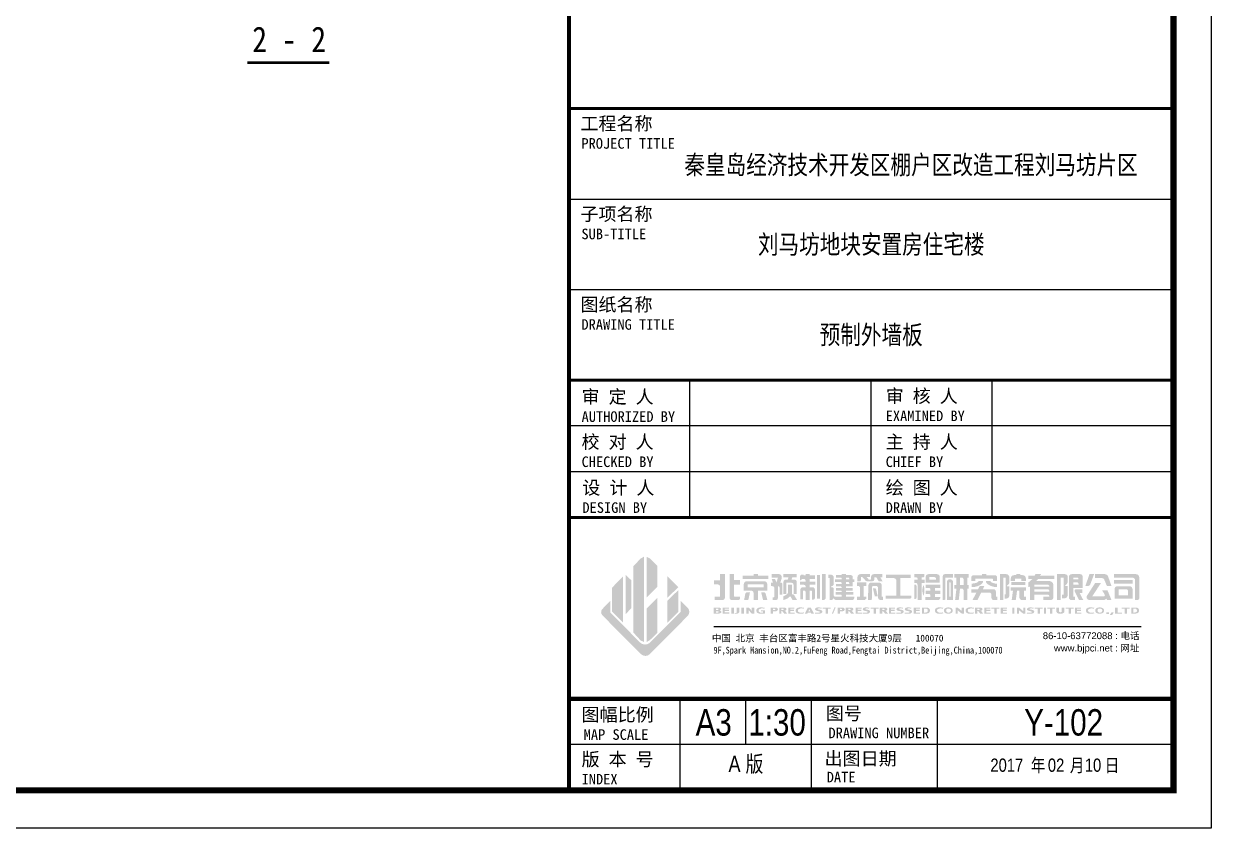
# Model space of a CAD drawing. Header units: millimetres. Extents: x 0 to 12600, y 0 to 8910.
# Drawn here: x 7884 to 12600, y 0 to 3195 of the extents above; entities that cross this region are included whole.
import ezdxf
from ezdxf.enums import TextEntityAlignment as Align

# ---------------------------------------------------------------- set-up
doc = ezdxf.new("R2010")
doc.units = ezdxf.units.MM
doc.linetypes.add('ACAD_ISO10W100', pattern=[18, 12, -3, 0, -3])
for name, color, linetype in [('DIM_SYMB', 3, 'Continuous'), ('YZ-下划线', 1, 'ACAD_ISO10W100'), ('图框2', 1, 'Continuous'), ('图框名称', 4, 'Continuous'), ('图框签字栏-图框文字', 255, 'Continuous'), ('图框线', 7, 'Continuous')]:
    doc.layers.add(name, color=color, linetype=linetype)
doc.styles.add('YZ-样式 1', font='simhei.ttf', dxfattribs={"width": 0.85})
doc.styles.add('图框签字栏$0$宋体', font='', dxfattribs={"width": 0.8})
doc.styles.add('图签-logo-2', font='arial.ttf')
doc.styles.add('图签-样式 1', font='arial.ttf', dxfattribs={"width": 0.8})
doc.styles.add('图签-黑体', font='simhei.ttf')
doc.styles.add('图签-黑体2', font='simhei.ttf', dxfattribs={"width": 0.8})
doc.styles.get('图框签字栏$0$宋体').set_extended_font_data('NSimSun')

msp = doc.modelspace()

# ---------------------------------------------------------------- hatches: boundary and pattern name
at = {"layer": '图框签字栏-图框文字'}
h = msp.add_hatch(color=20, dxfattribs=at)
h.paths.add_polyline_path([(10483.1, 945.3), (10440.1, 903.5), (10440.1, 816.6), (10483.1, 858.9)])
h.paths.add_polyline_path([(10440.1, 1001.1), (10440.1, 915.6), (10483.8, 957.4)])
h.paths.add_polyline_path([(10400.5, 1041.5), (10371.4, 1070.6), (10357.3, 1078.3), (10357.3, 915.4), (10400.5, 959)])
h.paths.add_polyline_path([(10400, 914.3), (10357.3, 872.2), (10357.3, 739.4), (10369.4, 746), (10400, 776)])
h.paths.add_polyline_path([(10347.1, 1078.3), (10333.6, 1070.6), (10304.7, 1040.6), (10304.7, 777.4), (10333.5, 746), (10347.1, 739.4)])
h.paths.add_polyline_path([(10297.4, 984.2), (10273.7, 1006.4), (10273.7, 849.9), (10297.4, 874)])
h.paths.add_polyline_path([(10264.4, 1000.6), (10220.5, 955.5), (10220.5, 860), (10264.4, 816.1)])
h = msp.add_hatch(color=256, dxfattribs=at)
h.paths.add_polyline_path([(10668.3, 1009), (10649.1, 1009), (10649.1, 985), (10625.5, 985), (10625.5, 968.2), (10640.1, 968.2, -0.414214), (10649.1, 959.2), (10649.1, 919.6), (10627.5, 919.6), (10627.5, 906.2), (10659.2, 906.2, 0.414214), (10668.3, 915.2)])
h.paths.add_polyline_path([(10728, 985.6), (10704, 985.6), (10704, 1009), (10687.1, 1009), (10687.1, 915.2, 0.414214), (10696.1, 906.2), (10722.1, 906.2, 0.414214), (10728, 912.1), (10728, 919.5), (10708.6, 919.5, -0.414214), (10704, 924), (10704, 967.7), (10728, 967.7)])
h.paths.add_polyline_path([(10824.4, 981), (10755.7, 981, 0.414214), (10743.3, 968.5), (10743.3, 943.8), (10772.1, 943.8, -0.414214), (10782.4, 933.5), (10782.4, 906.2), (10799.5, 906.2), (10799.5, 943.8), (10836.9, 943.8), (10836.9, 968.5, 0.414214)])
h.paths.add_polyline_path([(10821.8, 968.1), (10821.8, 957.1), (10759.5, 957.1), (10759.5, 968.1)], flags=16)
h.paths.add_polyline_path([(10841.2, 1003.5), (10799.4, 1003.5), (10799.4, 1009), (10782.3, 1009), (10782.3, 1003.5), (10738.5, 1003.5), (10738.5, 989.6), (10841.2, 989.6)])
h.paths.add_polyline_path([(10768.2, 937.3), (10757.3, 937.3, 0.374746), (10749.4, 930.5), (10744.6, 906.2), (10761.3, 906.2)], flags=17)
h.paths.add_polyline_path([(10830.6, 930.2, 0.368359), (10822.2, 937.3), (10812.4, 937.3), (10820.2, 906.2), (10837.2, 906.2)])
h.paths.add_polyline_path([(10879.1, 960.9), (10880.4, 960.9, -0.414214), (10885.6, 955.6), (10885.6, 928), (10896.5, 928), (10896.5, 969.9, 0.414214), (10890.9, 975.5), (10888.4, 975.5), (10893.7, 991.2), (10893.7, 999.1, 0.414214), (10883.9, 1009), (10853.9, 1009), (10853.9, 995.6), (10879.4, 995.6), (10873.2, 975.9), (10867.9, 989.4), (10854.5, 989.4), (10859.1, 975.5), (10852.1, 975.5), (10852.1, 961.3), (10857.2, 961.3, -0.414214), (10865, 953.5), (10865, 920.2, -0.414214), (10861.9, 917.1), (10857.6, 917.1), (10857.6, 906.2), (10870.8, 906.2, 0.414214), (10879.1, 914.4)])
h.paths.add_polyline_path([(10912.4, 974.7), (10933.3, 974.7, -0.414214), (10941, 967), (10941, 929.9), (10953.7, 929.9), (10953.7, 978.9, 0.414214), (10945.4, 987.1), (10933.2, 987.1), (10936, 996.4), (10953.7, 996.4), (10953.7, 1009), (10901.1, 1009), (10901.1, 996.4), (10921.1, 996.4), (10918, 987.1), (10909.4, 987.1, 0.414214), (10901.1, 978.9), (10901.1, 930.2), (10912.4, 930.2)])
h.paths.add_polyline_path([(10943.5, 925.8, 0.218643), (10937.9, 929), (10934.7, 929.3), (10934.7, 967), (10919.4, 967), (10919.4, 937.3, -0.182869), (10917.4, 932.2), (10914.9, 929.3), (10908.6, 924.9), (10901.1, 920.9), (10901.1, 906.2), (10908.1, 908.5, 0.024258), (10908.8, 908.8), (10916.5, 912.3, 0.07111), (10918.4, 913.4), (10928, 921.6), (10937.4, 906.2), (10955.2, 906.2)])
h.paths.add_polyline_path([(11025.9, 947.9, 0.414214), (11016.8, 956.9), (11005.6, 956.9), (11005.6, 966.6), (11027.4, 966.6), (11027.4, 979.1), (11005.6, 979.1), (11005.6, 989.7), (11025.9, 989.7), (11025.9, 1004.5), (11005.6, 1004.5), (11005.6, 1009), (10988.7, 1009), (10988.7, 1004.5), (10981.9, 1004.5), (10981.9, 1007), (10971.2, 1007), (10966.5, 1000.8), (10966.5, 983.5), (10975.9, 989.7), (10982.7, 989.7, -0.414214), (10988.7, 983.7), (10988.7, 979.1), (10966.5, 979.1), (10966.5, 966.6), (10982.7, 966.6, -0.414214), (10988.7, 960.6), (10988.7, 956.9), (10977.3, 956.9, 0.414214), (10968.2, 947.9), (10968.2, 908.5), (10978.9, 908.5), (10978.9, 943.9), (10983, 943.9, -0.414214), (10988.8, 938.1), (10988.8, 906.2), (11005.6, 906.2), (11005.6, 943.9), (11009.2, 943.9, -0.414214), (11014.9, 938.1), (11014.9, 908.3), (11020.2, 908.3, 0.414214), (11025.9, 914)])
h.paths.add_polyline_path([(11045.5, 1005.5), (11033.8, 1005.5), (11033.8, 911.3), (11045.5, 911.3)])
h.paths.add_polyline_path([(11068.7, 1009), (11053.7, 1009), (11053.7, 906.2), (11059.7, 906.2, 0.414214), (11068.7, 915.2)])
h.paths.add_polyline_path([(11100.8, 950.9, 0.414214), (11094.7, 957), (11091, 957), (11091, 961.6), (11092.4, 961.6, 0.414214), (11100.8, 970), (11100.8, 995.6, 0.414214), (11089.7, 1006.8), (11079.8, 1006.8), (11079.8, 993.7), (11082.5, 993.7, -0.414214), (11084.4, 991.8), (11084.4, 906.2), (11092.6, 906.2, 0.30389), (11099.4, 912.3), (11101.3, 912.3, 0.180331), (11108.6, 906.2), (11173.7, 906.2, 0.414214), (11182.2, 914.6), (11182.2, 919.4), (11148.9, 919.4), (11148.9, 927.7), (11178.4, 927.7), (11178.4, 938.1), (11149.6, 938.1), (11149.6, 944), (11176.5, 944), (11176.5, 953.6), (11149.6, 953.6), (11149.6, 960.4), (11176.5, 960.4), (11176.5, 977.7), (11182.5, 977.7), (11182.5, 988.1), (11176.4, 988.1), (11176.4, 997.8, 0.414214), (11169.1, 1005.1), (11149.5, 1005.1), (11149.5, 1009), (11132.1, 1009), (11132.1, 1005.1), (11109.7, 1005.1), (11109.7, 995.6), (11128.2, 995.6, -0.414214), (11132.1, 991.7), (11132.1, 988.1), (11106.1, 988.1), (11106.1, 977.7), (11128.2, 977.7, -0.414214), (11132.1, 973.8), (11132.1, 970.4), (11109.8, 970.4), (11109.8, 960.4), (11128.2, 960.4, -0.414214), (11132.1, 956.5), (11132.1, 953.6), (11109.8, 953.6), (11109.8, 944), (11128.2, 944, -0.414214), (11132.1, 940.1), (11132.1, 938.1), (11108, 938.1), (11108, 927.7), (11128.2, 927.7, -0.414214), (11132.1, 923.8), (11132.1, 919.4), (11107, 919.4, -0.414214), (11100.8, 925.5)])
h.paths.add_polyline_path([(11149.5, 970.4), (11149.5, 977.7), (11158.1, 977.7, -0.414214), (11162, 973.8), (11162, 970.4)], flags=16)
h.paths.add_polyline_path([(11149.5, 988.1), (11149.5, 995.6), (11158.1, 995.6, -0.414214), (11162, 991.7), (11162, 988.1)], flags=17)
h.paths.add_polyline_path([(11230.1, 976.2), (11193.6, 976.2), (11193.6, 962), (11200.3, 962), (11205.1, 957.3), (11205.1, 919.4), (11193.6, 919.4), (11193.6, 906.2), (11223.8, 906.2), (11230.1, 911.2), (11230.1, 919.4), (11220, 919.4), (11220, 962), (11230.1, 962)])
h.paths.add_polyline_path([(11244.1, 1009), (11206.2, 1009, 0.414214), (11195, 997.8), (11195, 979.9), (11202.6, 979.9, 0.414214), (11208.7, 986), (11208.7, 997.6), (11213.9, 997.6), (11227, 983.4, 0.209819), (11232.1, 981.1), (11255.1, 981.1, 0.414214), (11262, 988.1), (11262, 997), (11266.2, 997, -0.263362), (11271.2, 994.2), (11279, 981.1), (11294.4, 981.1), (11285.3, 997), (11293.8, 997), (11293.8, 1009), (11260, 1009, 0.414214), (11248.8, 997.8), (11248.8, 990.8, -0.414214), (11244.9, 986.9), (11242.2, 986.9, -0.226386), (11239.1, 988.4), (11231.6, 997.6), (11244.1, 997.6)])
h.paths.add_polyline_path([(11280.1, 975.6), (11249.6, 975.6, 0.405344), (11238.4, 964.7), (11236.6, 906.2), (11251.9, 906.2), (11252.9, 958.8, -0.408592), (11255.8, 961.7), (11270.2, 961.7, -0.414214), (11276.4, 955.5), (11276.4, 917.1, 0.414214), (11287.3, 906.2), (11296.1, 906.2), (11296.1, 919.6), (11291.3, 919.6), (11291.3, 964.4, 0.414214)])
h.paths.add_polyline_path([(11268.9, 948.7, 0.348077), (11263.3, 953.2), (11256.3, 953.2), (11263.6, 921.4), (11275.3, 921.4)], flags=17)
h.paths.add_polyline_path([(11409.4, 924.1), (11365.7, 924.1), (11365.7, 993.3), (11405.6, 993.3), (11405.6, 1006.7), (11308.6, 1006.7), (11308.6, 993.3), (11339, 993.3, -0.414214), (11349.5, 982.8), (11349.5, 924.1), (11307, 924.1), (11307, 911.8), (11403, 911.8, 0.414214), (11409.4, 918.3)])
h.paths.add_polyline_path([(11429.4, 962.4, 0.414214), (11424.7, 967.1), (11420.8, 967.1), (11420.8, 910.7), (11424.7, 910.7, 0.414214), (11429.4, 915.4)], flags=17)
h.paths.add_polyline_path([(11450.3, 974.2), (11461.2, 974.2), (11461.2, 987), (11450.3, 987), (11450.3, 995.7), (11453.5, 995.7, 0.414214), (11460.7, 1002.8), (11460.7, 1009), (11420.8, 1009), (11420.8, 995.7), (11430.1, 995.7, -0.414214), (11433.4, 992.4), (11433.4, 987), (11420.8, 987), (11420.8, 974.2), (11426.2, 974.2, -0.414214), (11433.4, 967.1), (11433.4, 906.2), (11450.3, 906.2)])
h.paths.add_polyline_path([(11457.4, 967.1, 0.215666), (11457.5, 922, 0.149725)], flags=17)
h.paths.add_polyline_path([(11523.8, 943.5), (11503.5, 943.5), (11503.5, 953.9), (11523.8, 953.9), (11523.8, 967.1), (11465.9, 967.1), (11465.9, 953.9), (11479.4, 953.9, -0.414214), (11484.9, 948.3), (11484.9, 943.5), (11465.4, 943.5), (11465.4, 930), (11479.4, 930, -0.414214), (11484.9, 924.5), (11484.9, 918.7), (11464.5, 918.7), (11464.5, 906.2), (11514.7, 906.2, 0.414214), (11523.8, 915.3), (11523.8, 918.7), (11503.5, 918.7), (11503.5, 930), (11523.8, 930)])
h.paths.add_polyline_path([(11521.8, 997.8, 0.414214), (11510.6, 1009), (11477.1, 1009, 0.414214), (11465.9, 997.8), (11465.9, 975), (11521.8, 975)])
h.paths.add_polyline_path([(11480.7, 987), (11480.7, 997.2), (11500.6, 997.2, -0.414214), (11507, 990.7), (11507, 987)], flags=16)
h.paths.add_polyline_path([(11544, 995.6), (11573.7, 995.6), (11573.7, 1009), (11541.9, 1009, 0.414214), (11533.9, 1000.9), (11533.9, 906.2), (11540.8, 906.2), (11544, 908.6)])
h.paths.add_polyline_path([(11562.3, 989, 0.419948), (11550.1, 977), (11550.1, 906.2), (11574.6, 906.2), (11574.6, 977, 0.419948)])
h.paths.add_polyline_path([(11562, 977), (11562.3, 977, -0.414214), (11564.5, 974.8), (11564.5, 919.6), (11559.9, 919.6), (11559.9, 974.8, -0.414214)], flags=16)
h.paths.add_polyline_path([(11631.5, 995.6), (11637.2, 995.6), (11637.2, 1009), (11579.8, 1009), (11579.8, 995.6), (11588.1, 995.6), (11588.1, 965.3), (11579.8, 965.3), (11579.8, 951.4), (11588.1, 951.4), (11582.6, 906.2), (11597.2, 906.2), (11602.1, 950.7), (11602.1, 951.4), (11609.4, 951.4, -0.414214), (11616.4, 944.4), (11616.4, 906.2), (11631.5, 906.2), (11631.5, 951.4), (11637.2, 951.4), (11637.2, 965.3), (11631.5, 965.3)])
h.paths.add_polyline_path([(11602, 995.6), (11609.4, 995.6, -0.414214), (11616.4, 988.5), (11616.4, 965.3), (11602, 965.3)], flags=17)
edge = h.paths.add_edge_path()
edge.add_spline(control_points=[(11648.3, 957.9), (11651.4, 957.8), (11658.5, 957.5), (11668.6, 960), (11678.1, 963.5), (11686.6, 968.6), (11693.4, 974.8), (11693.8, 980.3), (11693.8, 981.8)], knot_values=[0, 0, 0, 0, 481.108887, 1092.988066, 1593.250583, 2033.368507, 2648.705062, 2873.576664, 2873.576664, 2873.576664, 2873.576664], degree=3, periodic=0)
edge.add_line((11693.8, 981.8), (11676.5, 981.8))
edge.add_spline(control_points=[(11676.5, 981.8), (11675.5, 980.3), (11672.7, 976), (11664.6, 973.7), (11656.3, 971.9), (11650.8, 971.6), (11648.3, 971.5)], knot_values=[0, 0, 0, 0, 278.518218, 769.555643, 1220.777002, 1610.320864, 1610.320864, 1610.320864, 1610.320864], degree=3, periodic=0)
edge.add_line((11648.3, 971.5), (11648.3, 957.9))
h.paths.add_polyline_path([(11749.7, 995.5, 0.414214), (11740.3, 1004.9), (11706.7, 1004.9), (11706.7, 1009), (11689.8, 1009), (11689.8, 1004.9), (11656.4, 1004.9, 0.414214), (11647, 995.5), (11647, 981.4), (11663.6, 981.4), (11663.6, 991.2), (11729, 991.2, -0.414214), (11733.5, 986.7), (11733.5, 981.4), (11749.7, 981.4)])
edge = h.paths.add_edge_path()
edge.add_spline(control_points=[(11749.2, 970.6), (11746.7, 970.9), (11741.6, 971.5), (11733.8, 973.9), (11725.9, 976), (11723.1, 980.3), (11722.1, 981.8)], knot_values=[0, 0, 0, 0, 382.209605, 790.07642, 1281.113845, 1559.632063, 1559.632063, 1559.632063, 1559.632063], degree=3, periodic=0)
edge.add_line((11722.1, 981.8), (11705.4, 981.8))
edge.add_spline(control_points=[(11705.4, 981.8), (11705.4, 980.3), (11705.8, 974.8), (11712.6, 968.6), (11721.1, 963.5), (11730.6, 960), (11740.1, 957.6), (11746.7, 957.8), (11749.2, 957.9)], knot_values=[0, 0, 0, 0, 224.871601, 840.208156, 1280.326081, 1780.588597, 2392.467776, 2784.039055, 2784.039055, 2784.039055, 2784.039055], degree=3, periodic=0)
edge.add_line((11749.2, 957.9), (11749.2, 970.6))
h.paths.add_polyline_path([(11735.9, 949.1), (11692.8, 949.1), (11698.8, 961.4), (11680.4, 961.4), (11674, 949.1), (11647.8, 949.1), (11647.8, 935.9), (11667.2, 935.9), (11651.9, 906.2), (11671.8, 906.2), (11686.3, 935.9), (11718.6, 935.9, -0.414214), (11727.2, 927.3), (11727.2, 914.8, 0.414214), (11735.8, 906.2), (11750.6, 906.2), (11750.6, 919.4), (11744.5, 919.4), (11744.5, 940.5, 0.414214)])
h.paths.add_polyline_path([(11773.8, 995.3), (11783.1, 995.3), (11783.1, 928.7), (11779, 928.7), (11779, 911.8), (11785.4, 911.8, 0.414214), (11798.2, 924.6), (11798.2, 961), (11788.2, 961), (11788.2, 963), (11793, 966.5, 0.238297), (11798.2, 976.8), (11798.2, 996.2, 0.414214), (11785.4, 1009), (11760.8, 1009), (11760.8, 906.2), (11773.8, 906.2)])
h.paths.add_polyline_path([(11861.9, 977.2), (11806.5, 977.2), (11806.5, 965.3), (11861.9, 965.3)])
h.paths.add_polyline_path([(11850.9, 1005), (11842.4, 1005), (11842.4, 1009), (11825.6, 1009), (11825.6, 1005), (11816.8, 1005, 0.414214), (11804, 992.2), (11804, 982.1), (11820, 982.1), (11820, 991.2), (11846.2, 991.2), (11846.2, 982.1), (11863.7, 982.1), (11863.7, 992.2, 0.414214)])
h.paths.add_polyline_path([(11863.7, 957.3), (11803.7, 957.3), (11803.7, 943.5), (11812.5, 943.5), (11807.5, 906.2), (11823.7, 906.2), (11828.9, 943.5), (11837.9, 943.5), (11837.9, 917.3, 0.414214), (11849, 906.2), (11864, 906.2), (11864, 919.9), (11856.1, 919.9), (11856.1, 943.5), (11863.7, 943.5)])
h.paths.add_polyline_path([(11972.9, 965.8, 0.414214), (11957.4, 981.3), (11904.6, 981.3), (11912, 989.1), (11976.8, 989.1), (11976.8, 1003.5), (11920.4, 1003.5), (11924.3, 1009), (11902, 1009), (11898.5, 1003.5), (11874.2, 1003.5), (11874.2, 989.1), (11889, 989.1), (11874.1, 976), (11874.1, 957.4), (11880, 960), (11880, 906.2), (11897.6, 906.2), (11897.6, 927.8), (11950.2, 927.8, -0.414214), (11957.3, 920.7), (11957.3, 919.5), (11933.3, 919.5), (11933.3, 906.2), (11962.2, 906.2, 0.414214), (11972.9, 916.8)])
h.paths.add_polyline_path([(11897.5, 967.5), (11949.8, 967.5, -0.414214), (11956.9, 960.4), (11956.9, 959.3), (11897.5, 959.3)], flags=16)
h.paths.add_polyline_path([(11897.5, 948.9), (11949.9, 948.9, -0.414214), (11957, 941.8), (11957, 939.4), (11897.5, 939.4)], flags=16)
h.paths.add_polyline_path([(12002.6, 995.4), (12013.3, 995.4), (12013.3, 928.1), (12007.4, 928.1), (12007.4, 912.9), (12016.6, 912.9, 0.414214), (12029.9, 926.2), (12029.9, 962.2), (12018.5, 962.2), (12023.5, 966.5, 0.220129), (12029.9, 980.3), (12029.9, 998.4, 0.414214), (12019.3, 1009), (11987.3, 1009), (11987.3, 906.2), (12002.6, 906.2)])
h.paths.add_polyline_path([(12089.8, 998.4, 0.414214), (12079.2, 1009), (12045.4, 1009, 0.414214), (12034.8, 998.4), (12034.8, 916.3, 0.414214), (12044.9, 906.2), (12059.4, 906.2), (12059.4, 919.5), (12052.2, 919.5), (12052.2, 954.6), (12089.8, 954.6)])
h.paths.add_polyline_path([(12052.3, 967), (12052.3, 975.5), (12052.3, 976.4), (12067.3, 976.4, -0.414214), (12072.9, 970.7), (12072.9, 967)], flags=16)
h.paths.add_polyline_path([(12052.3, 988), (12052.3, 995.5), (12067, 995.5, -0.414214), (12072.7, 989.8), (12072.7, 988)], flags=16)
h.paths.add_polyline_path([(12087.6, 949), (12063.7, 949, 0.555401), (12058.1, 940), (12074.7, 906.2), (12091.8, 906.2), (12077.5, 933.8), (12087.6, 933.8)])
h.paths.add_polyline_path([(12134.8, 1009), (12116.3, 1009), (12100.2, 962.1), (12110.6, 962.1, 0.312783), (12119.6, 968.4)])
h.paths.add_polyline_path([(12190.4, 999.5, 0.316695), (12177, 1009), (12138.4, 1009), (12138.4, 993.3), (12166, 993.3, -0.300382), (12174.9, 987.5), (12186, 961.3), (12204.1, 961.3)])
h.paths.add_polyline_path([(12161.9, 973.8), (12138.8, 973.8), (12106.8, 923.8, 0.592504), (12116.5, 906.2), (12172.5, 906.2, 0.242583), (12182.9, 912), (12186.7, 906.2), (12203.9, 906.2), (12187.8, 944.9), (12166.3, 944.9), (12176.7, 928.2, -0.588953), (12172.3, 920.3), (12127.1, 920.3)])
h.paths.add_polyline_path([(12288.3, 985.1), (12213.8, 985.1), (12213.8, 970.6), (12288.3, 970.6)])
h.paths.add_polyline_path([(12301.4, 1009), (12214.2, 1009), (12214.2, 995), (12287.7, 995, -0.414214), (12297.6, 985), (12297.6, 906.2), (12306.5, 906.2, 0.414214), (12314.1, 913.8), (12314.1, 996.3, 0.414214)])
h.paths.add_polyline_path([(12287.5, 948.9, 0.414214), (12275.3, 961.2), (12228.1, 961.2, 0.414214), (12215.8, 948.9), (12215.8, 912), (12287.5, 912)], flags=17)
h.paths.add_polyline_path([(12232.8, 948.7), (12263, 948.7, -0.414214), (12269.4, 942.3), (12269.4, 924.5), (12232.8, 924.5)], flags=16)
msp.add_hatch(color=119, dxfattribs=at).paths.add_polyline_path([(10519.8, 842.2, 0.417146), (10519.5, 877), (10493.4, 902.4), (10493.4, 859.8), (10372.4, 738.6, -0.437399), (10330.5, 738.7), (10213.3, 856.9), (10213.3, 902.4), (10182.2, 871.1, 0.413328), (10182.2, 845), (10336.4, 690.5, 0.379589), (10369.5, 690.6)])
h = msp.add_hatch(color=256, dxfattribs=at)
h.paths.add_polyline_path([(11969.3, 872.2), (11979.8, 872.2), (11979.8, 876.5), (11948.5, 876.5), (11948.5, 872.2), (11960.1, 872.2), (11960.1, 852.3), (11969.3, 852.3)])
h.paths.add_polyline_path([(11995.2, 861.8), (11995.2, 876.5), (11984.8, 876.5), (11984.8, 862.1), (11984.8, 860.9), (11985.7, 858), (11986, 857.7), (11988, 855.3), (11988.5, 854.8), (11991.5, 853.2), (11992.4, 852.8), (11996.3, 852.2), (11997.8, 852.1), (12001.7, 851.9), (12005.3, 852.1), (12008.8, 852.8), (12009.9, 853.1), (12013.1, 854.7), (12014.1, 855.5), (12016, 858), (12016.4, 859.3), (12016.8, 862.1), (12016.8, 876.5), (12006.5, 876.5), (12006.5, 861.8), (12006.5, 861.1), (12005.1, 858.6), (12004.5, 858.3), (12000.8, 857.6), (12000, 857.6), (11996.6, 858.7), (11996.2, 859)])
h.paths.add_polyline_path([(12043, 872.2), (12053.5, 872.2), (12053.5, 876.5), (12022.2, 876.5), (12022.2, 872.2), (12033.8, 872.2), (12033.8, 852.3), (12043, 852.3)])
h.paths.add_polyline_path([(12082.2, 867.5), (12067.3, 867.5), (12067.3, 871.4), (12083.3, 871.4), (12083.3, 876.5), (12059.2, 876.5), (12059.2, 852.3), (12083.9, 852.3), (12083.9, 856.7), (12067.3, 856.7), (12067.3, 862.5), (12082.2, 862.5)])
edge = h.paths.add_edge_path()
edge.add_line((12110.8, 864.7), (12111.4, 867.8))
edge.add_line((12111.4, 867.8), (12115, 871.3))
edge.add_arc((12124.8, 845.7), 27.3, 71.7236, 111.0461, ccw=False)
edge.add_line((12133.4, 871.7), (12136, 875.6))
edge.add_arc((12105.9, 643), 234.6, 82.6306, 85.4074)
edge.add_line((12124.7, 876.8), (12120.1, 876.9))
edge.add_line((12120.1, 876.9), (12118.2, 876.9))
edge.add_line((12118.2, 876.9), (12114.2, 876.5))
edge.add_line((12114.2, 876.5), (12111, 875.8))
edge.add_line((12111, 875.8), (12109.7, 875.2))
edge.add_line((12109.7, 875.2), (12106.6, 873.6))
edge.add_line((12106.6, 873.6), (12104.4, 871.3))
edge.add_line((12104.4, 871.3), (12103.5, 870.1))
edge.add_line((12103.5, 870.1), (12102.4, 867.3))
edge.add_line((12102.4, 867.3), (12102.1, 864.4))
edge.add_line((12102.1, 864.4), (12102.1, 863.1))
edge.add_line((12102.1, 863.1), (12102.8, 860.3))
edge.add_line((12102.8, 860.3), (12104.1, 857.7))
edge.add_line((12104.1, 857.7), (12104.6, 857.3))
edge.add_line((12104.6, 857.3), (12106.9, 855.1))
edge.add_line((12106.9, 855.1), (12110, 853.4))
edge.add_line((12110, 853.4), (12111.7, 852.8))
edge.add_line((12111.7, 852.8), (12115.3, 852.2))
edge.add_line((12115.3, 852.2), (12119.7, 851.9))
edge.add_line((12119.7, 851.9), (12120.1, 851.9))
edge.add_line((12120.1, 851.9), (12124.7, 852.1))
edge.add_arc((12105.9, 1085.9), 234.6, 274.5926, 277.3694)
edge.add_line((12136, 853.2), (12133.4, 857.1))
edge.add_arc((12124.8, 883.1), 27.3, 251.5971, 288.2764, ccw=False)
edge.add_line((12116.2, 857.2), (12113.3, 858.9))
edge.add_line((12113.3, 858.9), (12111.3, 861.4))
edge.add_line((12111.3, 861.4), (12110.8, 864.7))
h.paths.add_polyline_path([(12173.3, 869.2), (12171.8, 871.7), (12169.6, 873.7), (12167.9, 874.8), (12164.8, 875.9), (12161, 876.6), (12156.7, 876.9), (12154.1, 876.8), (12150.3, 876.2), (12146.8, 875.2), (12144, 873.6), (12142.6, 872.4), (12140.8, 870.1), (12139.8, 867.5), (12139.5, 864.4), (12139.6, 862.5), (12140.4, 859.8), (12141.8, 857.3), (12142.1, 857), (12144.6, 854.8), (12147.8, 853.2), (12149.2, 852.8), (12152.9, 852.2), (12157.1, 851.9), (12159.1, 852.1), (12163.1, 852.5), (12166.4, 853.5), (12166.9, 853.7), (12169.9, 855.4), (12172.2, 857.7), (12173, 858.9), (12173.8, 861.5), (12174.1, 864.6), (12174, 866.5)])
h.paths.add_polyline_path([(12148.9, 868.1), (12151.3, 870.7), (12152.8, 871.7), (12157.6, 872.6), (12160, 872.4), (12164.1, 870.7), (12166.2, 868.4), (12167.3, 864.5), (12166.4, 860.4), (12164.1, 858), (12162.5, 856.9), (12157.8, 856.2), (12154.9, 856.4), (12151.3, 858.1), (12148.9, 860.6), (12148, 864.4)], flags=16)
h.paths.add_polyline_path([(12193.4, 858), (12183.4, 858), (12183.4, 851.3), (12193.4, 851.3)])
h.paths.add_polyline_path([(12212.7, 857.3), (12204.2, 857.3), (12197, 846.5), (12206.3, 846.5)])
h.paths.add_polyline_path([(12227.8, 876.5), (12218.4, 876.5), (12218.4, 852.3), (12244.9, 852.3), (12244.9, 856.1), (12227.8, 856.1)])
h.paths.add_polyline_path([(12265.4, 872.2), (12275.9, 872.2), (12275.9, 876.5), (12244.6, 876.5), (12244.6, 872.2), (12256.2, 872.2), (12256.2, 852.3), (12265.4, 852.3)])
h.paths.add_polyline_path([(12312.4, 869.2), (12311.7, 870.7), (12309.8, 873), (12308.5, 874), (12305.2, 875.6), (12302.1, 876.2), (12297.7, 876.5), (12282.5, 876.5), (12282.5, 852.3), (12297.7, 852.3), (12299.9, 852.5), (12304, 853.1), (12305.3, 853.4), (12308.7, 855), (12310, 856), (12312, 858.5), (12312.1, 858.7), (12313, 861.2), (12313.2, 864.6), (12313.2, 866.5)])
h.paths.add_polyline_path([(12289.9, 872.3), (12293.8, 872.3), (12298.5, 872.1), (12302, 870.7), (12304.2, 868.3), (12304.8, 864.4), (12304.8, 862.3), (12303.3, 859.4), (12300.5, 856.9), (12293.6, 856.6), (12289.9, 856.6)], flags=16)
edge = h.paths.add_edge_path()
edge.add_arc((10647.7, 858.9), 6.47, 337.0967, 400.2084)
edge.add_line((10652.6, 863.1), (10651.2, 864.1))
edge.add_line((10651.2, 864.1), (10647.4, 865.1))
edge.add_line((10647.4, 865.1), (10647.8, 865.3))
edge.add_line((10647.8, 865.3), (10651, 866.8))
edge.add_line((10651, 866.8), (10651.9, 867.8))
edge.add_line((10651.9, 867.8), (10652.8, 870.5))
edge.add_line((10652.8, 870.5), (10652.3, 872.6))
edge.add_line((10652.3, 872.6), (10650.3, 874.8))
edge.add_line((10650.3, 874.8), (10650, 874.9))
edge.add_line((10650, 874.9), (10647, 876.1))
edge.add_line((10647, 876.1), (10642.7, 876.5))
edge.add_line((10642.7, 876.5), (10623.4, 876.5))
edge.add_line((10623.4, 876.5), (10623.4, 852.3))
edge.add_line((10623.4, 852.3), (10641.3, 852.3))
edge.add_line((10641.3, 852.3), (10641.7, 852.3))
edge.add_line((10641.7, 852.3), (10646.1, 852.6))
edge.add_line((10646.1, 852.6), (10649.9, 853.5))
edge.add_line((10649.9, 853.5), (10650.6, 853.8))
edge.add_line((10650.6, 853.8), (10653.2, 855.8))
edge.add_line((10653.2, 855.8), (10653.7, 856.4))
h.paths.add_polyline_path([(10633.2, 856), (10633.2, 861.7), (10638.7, 861.7), (10642.3, 861.1), (10643.5, 858.9), (10642.3, 856.7), (10638.7, 856)], flags=16)
h.paths.add_polyline_path([(10633.2, 866.8), (10633.2, 872.2), (10638.7, 872.2), (10642.3, 871.6), (10643.5, 869.4), (10642.3, 867.5), (10638.7, 866.8)], flags=16)
h.paths.add_polyline_path([(10668.1, 862.5), (10684.2, 862.5), (10684.2, 867.5), (10668.1, 867.5), (10668.1, 871.4), (10685.4, 871.4), (10685.4, 876.5), (10660, 876.5), (10660, 852.3), (10686, 852.3), (10686, 856.8), (10668.1, 856.8)])
h.paths.add_polyline_path([(10704.3, 876.5), (10694, 876.5), (10694, 852.3), (10704.3, 852.3)])
edge = h.paths.add_edge_path()
edge.add_line((10726, 876.5), (10715.7, 876.5))
edge.add_line((10715.7, 876.5), (10715.7, 859.1))
edge.add_line((10715.7, 859.1), (10715.7, 858.5))
edge.add_line((10715.7, 858.5), (10714.8, 855.9))
edge.add_line((10714.8, 855.9), (10712.3, 855))
edge.add_arc((10710.5, 866.1), 11.2, 251.114, 279.4778, ccw=False)
edge.add_line((10706.9, 855.5), (10706.9, 852.6))
edge.add_line((10706.9, 852.6), (10708.7, 852.2))
edge.add_line((10708.7, 852.2), (10713, 851.9))
edge.add_line((10713, 851.9), (10713.6, 851.9))
edge.add_line((10713.6, 851.9), (10717.6, 852.3))
edge.add_line((10717.6, 852.3), (10720.9, 853.4))
edge.add_line((10720.9, 853.4), (10723.1, 854.8))
edge.add_line((10723.1, 854.8), (10725, 857.1))
edge.add_line((10725, 857.1), (10725.1, 857.6))
edge.add_line((10725.1, 857.6), (10725.9, 860.1))
edge.add_line((10725.9, 860.1), (10726, 863.4))
edge.add_line((10726, 863.4), (10726, 876.5))
h.paths.add_polyline_path([(10744.5, 876.5), (10734.2, 876.5), (10734.2, 852.3), (10744.5, 852.3)])
h.paths.add_polyline_path([(10762.9, 865.6), (10775.4, 852.3), (10785.2, 852.3), (10785.2, 876.5), (10775.4, 876.5), (10775.4, 863.1), (10762.8, 876.5), (10753.2, 876.5), (10753.2, 852.3), (10762.9, 852.3)])
edge = h.paths.add_edge_path()
edge.add_line((10802.7, 867.8), (10806.3, 871.3))
edge.add_arc((10816.1, 845.7), 27.3, 71.7236, 111.0461, ccw=False)
edge.add_line((10824.7, 871.7), (10827.2, 875.6))
edge.add_arc((10797.1, 643), 234.6, 82.6306, 85.4074)
edge.add_line((10815.9, 876.8), (10811.4, 876.9))
edge.add_line((10811.4, 876.9), (10809.5, 876.9))
edge.add_line((10809.5, 876.9), (10805.4, 876.5))
edge.add_line((10805.4, 876.5), (10802.2, 875.8))
edge.add_line((10802.2, 875.8), (10800.9, 875.2))
edge.add_line((10800.9, 875.2), (10797.9, 873.6))
edge.add_line((10797.9, 873.6), (10795.7, 871.3))
edge.add_line((10795.7, 871.3), (10794.8, 870.1))
edge.add_line((10794.8, 870.1), (10793.6, 867.3))
edge.add_line((10793.6, 867.3), (10793.3, 864.4))
edge.add_line((10793.3, 864.4), (10793.3, 863.1))
edge.add_line((10793.3, 863.1), (10794.1, 860.3))
edge.add_line((10794.1, 860.3), (10795.4, 857.7))
edge.add_line((10795.4, 857.7), (10795.8, 857.3))
edge.add_line((10795.8, 857.3), (10798.2, 855.1))
edge.add_line((10798.2, 855.1), (10801.2, 853.4))
edge.add_line((10801.2, 853.4), (10803, 852.8))
edge.add_line((10803, 852.8), (10806.6, 852.2))
edge.add_line((10806.6, 852.2), (10811, 851.9))
edge.add_line((10811, 851.9), (10811.7, 851.9))
edge.add_arc((10815.6, 902.1), 50.4, 265.5001, 279.1215)
edge.add_line((10823.6, 852.4), (10827.1, 852.8))
edge.add_line((10827.1, 852.8), (10827.1, 865))
edge.add_line((10827.1, 865), (10811.4, 865))
edge.add_line((10811.4, 865), (10811.4, 861.1))
edge.add_line((10811.4, 861.1), (10819.2, 861.1))
edge.add_line((10819.2, 861.1), (10819.2, 856.4))
edge.add_line((10819.2, 856.4), (10814.7, 856))
edge.add_line((10814.7, 856), (10811.4, 856.2))
edge.add_line((10811.4, 856.2), (10808.8, 856.4))
edge.add_line((10808.8, 856.4), (10804.5, 858.9))
edge.add_line((10804.5, 858.9), (10802.6, 861.4))
edge.add_line((10802.6, 861.4), (10802.1, 864.7))
edge.add_line((10802.1, 864.7), (10802.7, 867.8))
h.paths.add_polyline_path([(10876.7, 863.8), (10878.4, 866.2), (10879, 869.1), (10879, 869.7), (10878.3, 872.4), (10876.3, 874.6), (10875.4, 875), (10872.2, 876.2), (10867.8, 876.5), (10850.6, 876.5), (10850.6, 852.3), (10859.8, 852.3), (10859.8, 861.4), (10866.6, 861.4), (10869.4, 861.4), (10873.2, 862.1), (10876, 863.4)])
h.paths.add_polyline_path([(10859.8, 866.2), (10859.8, 871.6), (10864, 871.6), (10864.5, 871.6), (10868, 870.8), (10869, 868.9), (10867.8, 866.9), (10867.4, 866.8), (10863.6, 866.2)], flags=16)
h.paths.add_polyline_path([(10893.1, 862.1), (10894, 862.1), (10896.4, 861.7), (10898.3, 859.8), (10903.9, 852.3), (10915.5, 852.3), (10910.6, 859.3), (10909.1, 860.8), (10907.5, 862.1), (10904.7, 863), (10908.4, 864), (10909.1, 864.3), (10911.7, 866.3), (10912.2, 867), (10912.9, 869.8), (10912.7, 871.3), (10911.3, 873.7), (10910.4, 874.5), (10907.2, 875.9), (10904.3, 876.4), (10899.9, 876.5), (10885.3, 876.5), (10885.3, 852.3), (10893.1, 852.3)])
h.paths.add_polyline_path([(10893.1, 866.8), (10893.1, 871.7), (10897.6, 871.7), (10897.8, 871.7), (10901.4, 871), (10902.4, 869.2), (10901.8, 867.8), (10900.1, 867), (10897.5, 866.8)], flags=16)
h.paths.add_polyline_path([(10928.5, 862.5), (10943.3, 862.5), (10943.3, 867.5), (10928.5, 867.5), (10928.5, 871.4), (10944.5, 871.4), (10944.5, 876.5), (10920.4, 876.5), (10920.4, 852.3), (10945.1, 852.3), (10945.1, 856.7), (10928.5, 856.7)])
edge = h.paths.add_edge_path()
edge.add_line((10958.7, 861.4), (10958.3, 864.7))
edge.add_line((10958.3, 864.7), (10958.8, 867.8))
edge.add_line((10958.8, 867.8), (10962.4, 871.3))
edge.add_arc((10972.2, 845.7), 27.3, 71.7236, 111.0461, ccw=False)
edge.add_line((10980.8, 871.7), (10983.4, 875.6))
edge.add_arc((10953.3, 643), 234.6, 82.6306, 85.4074)
edge.add_line((10972.1, 876.8), (10967.5, 876.9))
edge.add_line((10967.5, 876.9), (10965.7, 876.9))
edge.add_line((10965.7, 876.9), (10961.6, 876.5))
edge.add_line((10961.6, 876.5), (10958.4, 875.8))
edge.add_line((10958.4, 875.8), (10957.1, 875.2))
edge.add_line((10957.1, 875.2), (10954, 873.6))
edge.add_line((10954, 873.6), (10951.8, 871.3))
edge.add_line((10951.8, 871.3), (10951, 870.1))
edge.add_line((10951, 870.1), (10949.8, 867.3))
edge.add_line((10949.8, 867.3), (10949.5, 864.4))
edge.add_line((10949.5, 864.4), (10949.5, 863.1))
edge.add_line((10949.5, 863.1), (10950.2, 860.3))
edge.add_line((10950.2, 860.3), (10951.5, 857.7))
edge.add_line((10951.5, 857.7), (10952, 857.3))
edge.add_line((10952, 857.3), (10954.3, 855.1))
edge.add_line((10954.3, 855.1), (10957.4, 853.4))
edge.add_line((10957.4, 853.4), (10959.1, 852.8))
edge.add_line((10959.1, 852.8), (10962.7, 852.2))
edge.add_line((10962.7, 852.2), (10967.1, 851.9))
edge.add_line((10967.1, 851.9), (10967.5, 851.9))
edge.add_line((10967.5, 851.9), (10972.1, 852.1))
edge.add_arc((10953.3, 1085.9), 234.6, 274.5926, 277.3694)
edge.add_line((10983.4, 853.2), (10980.8, 857.1))
edge.add_arc((10972.2, 883.1), 27.3, 251.5971, 288.2764, ccw=False)
edge.add_line((10963.6, 857.2), (10960.7, 858.9))
edge.add_line((10960.7, 858.9), (10958.7, 861.4))
h.paths.add_polyline_path([(11009.6, 876.5), (10998.2, 876.5), (10985.7, 852.3), (10996.2, 852.3), (10997.9, 856.3), (11009.6, 856.3), (11011.3, 852.3), (11022.1, 852.3)])
h.paths.add_polyline_path([(11000.1, 861.5), (11003.7, 870.2), (11007.4, 861.5)], flags=16)
h.paths.add_polyline_path([(11054.2, 863.8), (11053.2, 864.7), (11049.8, 866.5), (11048.4, 866.9), (11044.9, 867.8), (11040.2, 868.6), (11036.7, 869.5), (11036, 870.5), (11036.9, 871.8), (11039.6, 872.7), (11040.4, 873), (11045.4, 873), (11051.5, 872.1), (11053.1, 875.4), (11048.7, 876), (11045, 876.6), (11040.7, 876.9), (11039.9, 876.9), (11035.7, 876.6), (11032.4, 875.9), (11030.6, 875.3), (11027.9, 873.4), (11027.3, 872.6), (11026.4, 869.8), (11027.1, 867.3), (11029.3, 865.1), (11031.1, 864.3), (11034.5, 863.1), (11039.1, 862.2), (11041.2, 861.8), (11044.3, 860.8), (11045.5, 859.2), (11044.5, 856.4), (11041, 855.7), (11039.5, 855.7), (11033.9, 856.2), (11026.9, 856.6), (11025.7, 852.7), (11031.8, 852), (11036, 851.8), (11040.7, 851.9), (11041.1, 851.9), (11045.3, 852.2), (11048.8, 852.9), (11051.1, 853.9), (11053.8, 856), (11054.8, 857.4), (11055.5, 860.2), (11055.4, 861.2)])
h.paths.add_polyline_path([(11077.5, 872.2), (11088, 872.2), (11088, 876.5), (11056.7, 876.5), (11056.7, 872.2), (11068.3, 872.2), (11068.3, 852.3), (11077.5, 852.3)])
h.paths.add_polyline_path([(11108.3, 876.9), (11103.7, 876.9), (11093.2, 851.9), (11098, 851.9)])
h.paths.add_polyline_path([(11141.1, 863.4), (11141.7, 863.8), (11143.6, 866.2), (11144.2, 869.1), (11144.2, 869.7), (11143.3, 872.4), (11141.3, 874.6), (11140.4, 875), (11137.2, 876.2), (11133, 876.5), (11115.8, 876.5), (11115.8, 852.3), (11126.1, 852.3), (11126.1, 861.4), (11131.8, 861.4), (11134.4, 861.4), (11138.2, 862.1)])
h.paths.add_polyline_path([(11126.1, 866.2), (11126.1, 871.6), (11129, 871.6), (11129.5, 871.6), (11133, 870.8), (11134, 868.9), (11132.8, 866.8), (11128.6, 866.2)], flags=16)
h.paths.add_polyline_path([(11177.1, 866.3), (11177.5, 867), (11178.2, 869.8), (11178.1, 871.3), (11176.8, 873.7), (11175.9, 874.5), (11172.6, 875.9), (11169.8, 876.4), (11165.3, 876.5), (11148.1, 876.5), (11148.1, 852.3), (11158.4, 852.3), (11158.4, 862.1), (11159.3, 862.1), (11161.9, 861.7), (11163.8, 859.8), (11169.4, 852.3), (11181, 852.3), (11176.1, 859.3), (11174.5, 860.8), (11172.9, 862.1), (11170.2, 863), (11173.9, 864), (11174.5, 864.3)])
h.paths.add_polyline_path([(11158.4, 866.8), (11158.4, 871.7), (11163, 871.7), (11163.3, 871.7), (11166.9, 871), (11167.9, 869.2), (11167.2, 867.8), (11165.6, 867), (11162.8, 866.8)], flags=16)
h.paths.add_polyline_path([(11210.8, 867.5), (11196, 867.5), (11196, 871.4), (11212, 871.4), (11212, 876.5), (11187.9, 876.5), (11187.9, 852.3), (11212.6, 852.3), (11212.6, 856.7), (11196, 856.7), (11196, 862.5), (11210.8, 862.5)])
h.paths.add_polyline_path([(11245, 861.2), (11243.8, 863.8), (11242.8, 864.7), (11239.5, 866.5), (11238, 866.9), (11234.5, 867.8), (11229.9, 868.6), (11226.4, 869.5), (11225.6, 870.5), (11226.5, 871.8), (11229.3, 872.7), (11230, 873), (11235, 873), (11241.1, 872.1), (11242.7, 875.4), (11238.3, 876), (11234.7, 876.6), (11230.3, 876.9), (11229.6, 876.9), (11225.3, 876.6), (11222, 875.9), (11220.2, 875.3), (11217.5, 873.4), (11216.9, 872.6), (11216, 869.8), (11216.8, 867.3), (11218.9, 865.1), (11220.7, 864.3), (11224.2, 863.1), (11228.7, 862.2), (11230.9, 861.8), (11233.9, 860.8), (11235.1, 859.2), (11234.1, 856.4), (11230.6, 855.7), (11229.1, 855.7), (11223.6, 856.2), (11216.6, 856.6), (11215.3, 852.7), (11221.5, 852), (11225.6, 851.8), (11230.3, 851.9), (11230.7, 851.9), (11234.9, 852.2), (11238.4, 852.9), (11240.8, 853.9), (11243.4, 856), (11244.4, 857.4), (11245.1, 860.2)])
h.paths.add_polyline_path([(11268.8, 872.2), (11279.3, 872.2), (11279.3, 876.5), (11248, 876.5), (11248, 872.2), (11259.6, 872.2), (11259.6, 852.3), (11268.8, 852.3)])
h.paths.add_polyline_path([(11308.9, 864), (11309.6, 864.3), (11312.2, 866.3), (11312.6, 867), (11313.4, 869.8), (11313.2, 871.3), (11311.8, 873.7), (11310.9, 874.5), (11307.7, 875.9), (11304.8, 876.4), (11300.4, 876.5), (11283.1, 876.5), (11283.1, 852.3), (11293.6, 852.3), (11293.6, 862.1), (11294.5, 862.1), (11296.9, 861.7), (11298.8, 859.8), (11304.3, 852.3), (11316, 852.3), (11311, 859.3), (11309.6, 860.8), (11308, 862.1), (11305.2, 863)])
h.paths.add_polyline_path([(11293.6, 866.8), (11293.6, 871.7), (11298.1, 871.7), (11298.2, 871.7), (11301.9, 871), (11302.9, 869.2), (11302.3, 867.8), (11300.6, 867), (11297.9, 866.8)], flags=16)
h.paths.add_polyline_path([(11343, 867.5), (11328.2, 867.5), (11328.2, 871.4), (11344.2, 871.4), (11344.2, 876.5), (11320.1, 876.5), (11320.1, 852.3), (11344.8, 852.3), (11344.8, 856.7), (11328.2, 856.7), (11328.2, 862.5), (11343, 862.5)])
h.paths.add_polyline_path([(11377.4, 863.8), (11376.4, 864.7), (11373.1, 866.5), (11371.6, 866.9), (11368.1, 867.8), (11363.5, 868.6), (11360, 869.5), (11359.2, 870.5), (11360.1, 871.8), (11362.9, 872.7), (11363.6, 873), (11368.6, 873), (11374.7, 872.1), (11376.3, 875.4), (11371.9, 876), (11368.3, 876.6), (11363.9, 876.9), (11363.2, 876.9), (11358.9, 876.6), (11355.6, 875.9), (11353.9, 875.3), (11351.1, 873.4), (11350.5, 872.6), (11349.6, 869.8), (11350.4, 867.3), (11352.5, 865.1), (11354.3, 864.3), (11357.8, 863.1), (11362.3, 862.2), (11364.5, 861.8), (11367.5, 860.8), (11368.7, 859.2), (11367.7, 856.4), (11364.2, 855.7), (11362.7, 855.7), (11357.2, 856.2), (11350.2, 856.6), (11348.9, 852.7), (11355.1, 852), (11359.2, 851.8), (11363.9, 851.9), (11364.3, 851.9), (11368.6, 852.2), (11372, 852.9), (11374.4, 853.9), (11377, 856), (11378, 857.4), (11378.7, 860.2), (11378.6, 861.2)])
h.paths.add_polyline_path([(11410.6, 863.8), (11409.6, 864.7), (11406.3, 866.5), (11404.8, 866.9), (11401.3, 867.8), (11396.7, 868.6), (11393.2, 869.5), (11392.5, 870.5), (11393.3, 871.8), (11396.1, 872.7), (11396.8, 873), (11401.8, 873), (11407.9, 872.1), (11409.5, 875.4), (11405.1, 876), (11401.5, 876.6), (11397.1, 876.9), (11396.4, 876.9), (11392.2, 876.6), (11388.8, 875.9), (11387.1, 875.3), (11384.3, 873.4), (11383.7, 872.6), (11382.8, 869.8), (11383.6, 867.3), (11385.8, 865.1), (11387.5, 864.3), (11391, 863.1), (11395.5, 862.2), (11397.7, 861.8), (11400.7, 860.8), (11401.9, 859.2), (11400.9, 856.4), (11397.4, 855.7), (11396, 855.7), (11390.4, 856.2), (11383.4, 856.6), (11382.1, 852.7), (11388.3, 852), (11392.5, 851.8), (11397.1, 851.9), (11397.5, 851.9), (11401.8, 852.2), (11405.3, 852.9), (11407.6, 853.9), (11410.2, 856), (11411.2, 857.4), (11412, 860.2), (11411.8, 861.2)])
h.paths.add_polyline_path([(11426.9, 862.5), (11441.8, 862.5), (11441.8, 867.5), (11426.9, 867.5), (11426.9, 871.4), (11443, 871.4), (11443, 876.5), (11418.8, 876.5), (11418.8, 852.3), (11443.5, 852.3), (11443.5, 856.7), (11426.9, 856.7)])
h.paths.add_polyline_path([(11481.6, 858.7), (11482.5, 861.2), (11482.6, 864.6), (11482.6, 866.5), (11481.9, 869.2), (11481.1, 870.7), (11479.3, 873), (11477.9, 874), (11474.6, 875.6), (11471.5, 876.2), (11467.2, 876.5), (11451.9, 876.5), (11451.9, 852.3), (11467.2, 852.3), (11469.4, 852.5), (11473.4, 853.1), (11474.7, 853.4), (11478.1, 855), (11479.4, 856), (11481.4, 858.5)])
h.paths.add_polyline_path([(11459.4, 872.3), (11463.3, 872.3), (11468, 872.1), (11471.5, 870.7), (11473.7, 868.3), (11474.2, 864.4), (11474.2, 862.3), (11472.7, 859.4), (11469.9, 856.9), (11463.1, 856.6), (11459.4, 856.6)], flags=16)
edge = h.paths.add_edge_path()
edge.add_line((11511.7, 861.4), (11511.2, 864.7))
edge.add_line((11511.2, 864.7), (11511.8, 867.8))
edge.add_line((11511.8, 867.8), (11515.4, 871.3))
edge.add_arc((11525.2, 845.7), 27.3, 71.7236, 111.0461, ccw=False)
edge.add_line((11533.8, 871.7), (11536.3, 875.6))
edge.add_arc((11506.2, 643), 234.6, 82.6306, 85.4074)
edge.add_line((11525, 876.8), (11520.5, 876.9))
edge.add_line((11520.5, 876.9), (11518.6, 876.9))
edge.add_line((11518.6, 876.9), (11514.5, 876.5))
edge.add_line((11514.5, 876.5), (11511.3, 875.8))
edge.add_line((11511.3, 875.8), (11510, 875.2))
edge.add_line((11510, 875.2), (11507, 873.6))
edge.add_line((11507, 873.6), (11504.8, 871.3))
edge.add_line((11504.8, 871.3), (11503.9, 870.1))
edge.add_line((11503.9, 870.1), (11502.8, 867.3))
edge.add_line((11502.8, 867.3), (11502.5, 864.4))
edge.add_line((11502.5, 864.4), (11502.5, 863.1))
edge.add_line((11502.5, 863.1), (11503.2, 860.3))
edge.add_line((11503.2, 860.3), (11504.5, 857.7))
edge.add_line((11504.5, 857.7), (11504.9, 857.3))
edge.add_line((11504.9, 857.3), (11507.3, 855.1))
edge.add_line((11507.3, 855.1), (11510.3, 853.4))
edge.add_line((11510.3, 853.4), (11512.1, 852.8))
edge.add_line((11512.1, 852.8), (11515.7, 852.2))
edge.add_line((11515.7, 852.2), (11520.1, 851.9))
edge.add_line((11520.1, 851.9), (11520.5, 851.9))
edge.add_line((11520.5, 851.9), (11525, 852.1))
edge.add_arc((11506.2, 1085.9), 234.6, 274.5926, 277.3694)
edge.add_line((11536.3, 853.2), (11533.8, 857.1))
edge.add_arc((11525.2, 883.1), 27.3, 251.5971, 288.2764, ccw=False)
edge.add_line((11516.6, 857.2), (11513.7, 858.9))
edge.add_line((11513.7, 858.9), (11511.7, 861.4))
h.paths.add_polyline_path([(11572, 858.9), (11572.8, 861.5), (11573.1, 864.6), (11573, 866.5), (11572.2, 869.2), (11570.8, 871.7), (11568.6, 873.7), (11566.9, 874.8), (11563.8, 875.9), (11560, 876.6), (11555.7, 876.9), (11553, 876.8), (11549.2, 876.2), (11545.8, 875.2), (11543, 873.6), (11541.5, 872.4), (11539.8, 870.1), (11538.8, 867.5), (11538.5, 864.4), (11538.6, 862.5), (11539.4, 859.8), (11540.8, 857.3), (11541.1, 857), (11543.6, 854.8), (11546.8, 853.2), (11548.2, 852.8), (11551.9, 852.2), (11556.1, 851.9), (11558.1, 852.1), (11562.1, 852.5), (11565.4, 853.5), (11565.8, 853.7), (11568.9, 855.4), (11571.2, 857.7)])
h.paths.add_polyline_path([(11547.9, 860.6), (11547, 864.4), (11547.9, 868.1), (11550.2, 870.7), (11551.8, 871.7), (11556.6, 872.6), (11559, 872.4), (11563.1, 870.7), (11565.2, 868.4), (11566.3, 864.5), (11565.4, 860.4), (11563.1, 858), (11561.5, 856.9), (11556.8, 856.2), (11553.9, 856.4), (11550.2, 858.1)], flags=16)
h.paths.add_polyline_path([(11592.5, 876.5), (11584.4, 876.5), (11584.4, 852.3), (11592.6, 852.3), (11592.6, 865.6), (11609, 852.3), (11617.6, 852.3), (11617.6, 876.5), (11609, 876.5), (11609, 863.1)])
edge = h.paths.add_edge_path()
edge.add_arc((11647.1, 845.7), 27.3, 71.7236, 111.0461, ccw=False)
edge.add_line((11655.7, 871.7), (11658.2, 875.6))
edge.add_arc((11628.1, 643), 234.6, 82.6306, 85.4074)
edge.add_line((11646.9, 876.8), (11642.4, 876.9))
edge.add_line((11642.4, 876.9), (11640.5, 876.9))
edge.add_line((11640.5, 876.9), (11636.4, 876.5))
edge.add_line((11636.4, 876.5), (11633.2, 875.8))
edge.add_line((11633.2, 875.8), (11631.9, 875.2))
edge.add_line((11631.9, 875.2), (11628.9, 873.6))
edge.add_line((11628.9, 873.6), (11626.7, 871.3))
edge.add_line((11626.7, 871.3), (11625.8, 870.1))
edge.add_line((11625.8, 870.1), (11624.6, 867.3))
edge.add_line((11624.6, 867.3), (11624.3, 864.4))
edge.add_line((11624.3, 864.4), (11624.3, 863.1))
edge.add_line((11624.3, 863.1), (11625.1, 860.3))
edge.add_line((11625.1, 860.3), (11626.4, 857.7))
edge.add_line((11626.4, 857.7), (11626.8, 857.3))
edge.add_line((11626.8, 857.3), (11629.2, 855.1))
edge.add_line((11629.2, 855.1), (11632.2, 853.4))
edge.add_line((11632.2, 853.4), (11634, 852.8))
edge.add_line((11634, 852.8), (11637.6, 852.2))
edge.add_line((11637.6, 852.2), (11642, 851.9))
edge.add_line((11642, 851.9), (11642.4, 851.9))
edge.add_line((11642.4, 851.9), (11646.9, 852.1))
edge.add_arc((11628.1, 1085.9), 234.6, 274.5926, 277.3694)
edge.add_line((11658.2, 853.2), (11655.7, 857.1))
edge.add_arc((11647.1, 883.1), 27.3, 251.5971, 288.2764, ccw=False)
edge.add_line((11638.5, 857.2), (11635.5, 858.9))
edge.add_line((11635.5, 858.9), (11633.6, 861.4))
edge.add_line((11633.6, 861.4), (11633.1, 864.7))
edge.add_line((11633.1, 864.7), (11633.7, 867.8))
edge.add_line((11633.7, 867.8), (11637.3, 871.3))
h.paths.add_polyline_path([(11690.2, 866.3), (11690.6, 867), (11691.3, 869.8), (11691.2, 871.3), (11689.7, 873.7), (11689, 874.5), (11685.6, 875.9), (11682.9, 876.4), (11678.4, 876.5), (11661.2, 876.5), (11661.2, 852.3), (11671.5, 852.3), (11671.5, 862.1), (11672.4, 862.1), (11675, 861.7), (11676.8, 859.8), (11682.3, 852.3), (11694.1, 852.3), (11689, 859.3), (11687.5, 860.8), (11685.9, 862.1), (11683.3, 863), (11686.8, 864), (11687.5, 864.3)])
h.paths.add_polyline_path([(11671.5, 866.8), (11671.5, 871.7), (11676, 871.7), (11676.2, 871.7), (11680, 871), (11681, 869.2), (11680.3, 867.8), (11678.7, 867), (11675.9, 866.8)], flags=16)
h.paths.add_polyline_path([(11722, 867.5), (11707.1, 867.5), (11707.1, 871.4), (11723.2, 871.4), (11723.2, 876.5), (11699, 876.5), (11699, 852.3), (11723.7, 852.3), (11723.7, 856.7), (11707.1, 856.7), (11707.1, 862.5), (11722, 862.5)])
h.paths.add_polyline_path([(11748, 872.2), (11758.5, 872.2), (11758.5, 876.5), (11727.2, 876.5), (11727.2, 872.2), (11738.8, 872.2), (11738.8, 852.3), (11748, 852.3)])
h.paths.add_polyline_path([(11772.4, 871.4), (11788.5, 871.4), (11788.5, 876.5), (11764.3, 876.5), (11764.3, 852.3), (11789, 852.3), (11789, 856.7), (11772.4, 856.7), (11772.4, 862.5), (11787.3, 862.5), (11787.3, 867.5), (11772.4, 867.5)])
h.paths.add_polyline_path([(11818.2, 876.5), (11809.9, 876.5), (11809.9, 852.3), (11818.2, 852.3)])
h.paths.add_polyline_path([(11836.4, 876.5), (11828.4, 876.5), (11828.4, 852.3), (11836.5, 852.3), (11836.5, 865.6), (11853, 852.3), (11862.1, 852.3), (11862.1, 876.5), (11853.8, 876.5), (11853.8, 861.7)])
h.paths.add_polyline_path([(11894.9, 864.7), (11891.5, 866.5), (11890.1, 866.9), (11886.6, 867.8), (11881.9, 868.6), (11878.4, 869.5), (11877.7, 870.5), (11878.6, 871.8), (11881.3, 872.7), (11882.1, 873), (11887.1, 873), (11893.2, 872.1), (11894.8, 875.4), (11890.4, 876), (11886.7, 876.6), (11882.3, 876.9), (11881.6, 876.9), (11877.4, 876.6), (11874.1, 875.9), (11872.3, 875.3), (11869.5, 873.4), (11869, 872.6), (11868.1, 869.8), (11868.8, 867.3), (11871, 865.1), (11872.7, 864.3), (11876.2, 863.1), (11880.7, 862.2), (11882.9, 861.8), (11886, 860.8), (11887.1, 859.2), (11886.1, 856.4), (11882.7, 855.7), (11881.2, 855.7), (11875.6, 856.2), (11868.6, 856.6), (11867.4, 852.7), (11873.5, 852), (11877.7, 851.8), (11882.3, 851.9), (11882.8, 851.9), (11887, 852.2), (11890.5, 852.9), (11892.8, 853.9), (11895.4, 856), (11896.5, 857.4), (11897.2, 860.2), (11897, 861.2), (11895.9, 863.8)])
h.paths.add_polyline_path([(11919.9, 872.2), (11930.4, 872.2), (11930.4, 876.5), (11899.1, 876.5), (11899.1, 872.2), (11910.7, 872.2), (11910.7, 852.3), (11919.9, 852.3)])
h.paths.add_polyline_path([(11944.3, 876.5), (11935.2, 876.5), (11935.2, 852.3), (11944.3, 852.3)])

# ---------------------------------------------------------------- linework, layer by layer
at = {"layer": 'YZ-下划线', "color": 1, "linetype": 'ByBlock', "const_width": 10}
msp.add_lwpolyline([(9097.9, 3040), (8772.1, 3040)], dxfattribs=at)
at = {"layer": '图框2', "color": 1}
msp.add_lwpolyline([(0, 0), (0, 8910), (12600, 8910), (12600, 0)], close=True, dxfattribs=at)
at = {"layer": '图框签字栏-图框文字'}
msp.add_line((10624.6, 800.7), (12321.5, 800.7), dxfattribs=at)
at = {"layer": '图框线'}
for p, q in [((10049.2, 2498.5), (12450, 2498.5)), ((10049.2, 2139.1), (12450, 2139.1)), ((10529.7, 1233.5), (10529.7, 1779.7)), ((11249.6, 1233.5), (11249.6, 1779.7)), ((11730.1, 1233.5), (11730.1, 1779.7)), ((12450, 1597.6), (10049.2, 1597.6)), ((12450, 1415.5), (10049.2, 1415.5)), ((12450, 1415.5), (10049.2, 1415.5)), ((12450, 1233.5), (10049.2, 1233.5)), ((12450, 1233.5), (10049.2, 1233.5)), ((10491.1, 150), (10491.1, 514.2)), ((10751.9, 332.1), (10751.9, 514.2)), ((11012.7, 150), (11012.7, 514.2)), ((11512.7, 150), (11512.7, 514.2)), ((12450, 332.1), (10049.2, 332.1)), ((11012.7, 150), (10049.2, 150))]:
    msp.add_line(p, q, dxfattribs=at)
for points, const_width in [([(300, 8760), (12450, 8760), (12450, 150), (300, 150)], 24), ([(10049.2, 8760), (12450, 8760), (12450, 150), (10049.2, 150)], 17)]:
    msp.add_lwpolyline(points, close=True, dxfattribs=dict(at, const_width=const_width))
for points, const_width in [([(10049.2, 2858), (12450, 2858)], 12.1), ([(10049.2, 1779.7), (12450, 1779.7)], 12.1), ([(10049.2, 1233.5), (12450, 1233.5)], 12.1), ([(10049.2, 514.2), (12450, 514.2)], 17)]:
    msp.add_lwpolyline(points, dxfattribs=dict(at, const_width=const_width))

# ---------------------------------------------------------------- texts
at = {"layer": 'DIM_SYMB', "color": 7, "style": 'YZ-样式 1', "width": 0.85}
msp.add_text('2 - 2', height=101.39, dxfattribs=at).set_placement((8791.4, 3082))
at = {"layer": '图框名称', "color": 2, "linetype": 'Continuous', "style": '图签-样式 1', "width": 0.8}
for s, height, p in [('秦皇岛经济技术开发区棚户区改造工程刘马坊片区', 75, (11407.8, 2597.1)), ('刘马坊地块安置房住宅楼', 75, (11249.6, 2281.2)), ('预制外墙板', 75, (11249.6, 1922.2)), ('A3', 105, (10624, 367.9)), ('1:30', 105, (10875.7, 367.9)), ('A 版', 64.5, (10751.9, 223.2))]:
    msp.add_text(s, height=height, rotation=0, dxfattribs=at).set_placement(p, align=Align.CENTER)
at = {"layer": '图框名称', "style": '图签-样式 1', "width": 0.8}
msp.add_text('Y-102', height=105, dxfattribs=at).set_placement((11857.3, 367.9))
at = {"layer": '图框名称', "color": 0, "style": '图签-样式 1', "width": 0.8}
msp.add_text('年      月     日', height=52.5, rotation=0.0001, dxfattribs=at).set_placement((12234.7, 223.6), align=Align.RIGHT)
at = {"layer": '图框名称', "color": 2, "style": '图签-样式 1', "width": 0.8}
msp.add_text('2017      02     10', height=52.5, rotation=0.0001, dxfattribs=at).set_placement((11722.8, 224.3))
at = {"layer": '图框签字栏-图框文字'}
for s, height, style, p in [('工程名称', 52.5, '图签-黑体', (10094.7, 2772.2)), ('PROJECT TITLE', 42, '图框签字栏$0$宋体', (10098.6, 2698.4)), ('子项名称', 52.5, '图签-黑体', (10094.7, 2412.7)), ('SUB-TITLE', 42, '图框签字栏$0$宋体', (10098.6, 2338.9)), ('图纸名称', 52.5, '图签-黑体', (10094.7, 2053.3)), ('DRAWING TITLE', 42, '图框签字栏$0$宋体', (10098.6, 1979.5)), ('审 定 人', 52.5, '图签-黑体', (10099.3, 1687.2)), ('审 核 人', 52.5, '图签-黑体', (11307, 1690.2)), ('AUTHORIZED BY', 42, '图框签字栏$0$宋体', (10099.3, 1613.6)), ('EXAMINED BY', 42, '图框签字栏$0$宋体', (11307, 1616.5)), ('校 对 人', 52.5, '图签-黑体', (10099.3, 1508.1)), ('主 持 人', 52.5, '图签-黑体', (11306.9, 1508.1)), ('CHECKED BY', 42, '图框签字栏$0$宋体', (10099.3, 1434.4)), ('CHIEF BY', 42, '图框签字栏$0$宋体', (11306.9, 1434.4)), ('设 计 人', 52.5, '图签-黑体', (10102.4, 1326)), ('绘 图 人', 52.5, '图签-黑体', (11306.9, 1326)), ('DESIGN BY', 42, '图框签字栏$0$宋体', (10102.4, 1252.3)), ('DRAWN BY', 42, '图框签字栏$0$宋体', (11306.9, 1252.3)), ('中国 北京 丰台区富丰路2号星火科技大厦9层   100070', 27.009, '图签-黑体2', (10616.9, 741.5)), ('图幅比例', 52.5, '图签-黑体', (10099.3, 424.7)), ('图号', 52.5, '图签-黑体', (11069, 430.1)), ('MAP SCALE', 42, '图框签字栏$0$宋体', (10107.6, 351)), ('版 本 号', 52.5, '图签-黑体', (10099.3, 247.6)), ('出图日期', 52.5, '图签-黑体', (11064.3, 250.7)), ('INDEX', 42, '图框签字栏$0$宋体', (10099.3, 174)), ('DATE', 42, '图框签字栏$0$宋体', (11072.8, 182.1))]:
    msp.add_text(s, height=height, dxfattribs=dict(at, style=style)).set_placement(p)
at = {"layer": '图框签字栏-图框文字', "style": '图签-logo-2'}
for s, p in [('86-10-63772088 : 电话', (12315, 750.9)), ('www.bjpci.net : 网址', (12315, 701.9))]:
    msp.add_text(s, height=27.009, dxfattribs=at).set_placement(p, align=Align.RIGHT)
at = {"layer": '图框签字栏-图框文字', "style": '图签-黑体2', "width": 0.8}
msp.add_text('9F,Spark Mansion,NO.2,FuFeng Road,Fengtai District,Beijing,China,100070', height=27.009, dxfattribs=at).set_placement((10623.1, 693.7))
at = {"layer": '图框签字栏-图框文字', "style": '图框签字栏$0$宋体'}
msp.add_text('DRAWING NUMBER', height=42, dxfattribs=at).set_placement((11279.7, 357.6), align=Align.CENTER)

doc.saveas('drawing.dxf')
